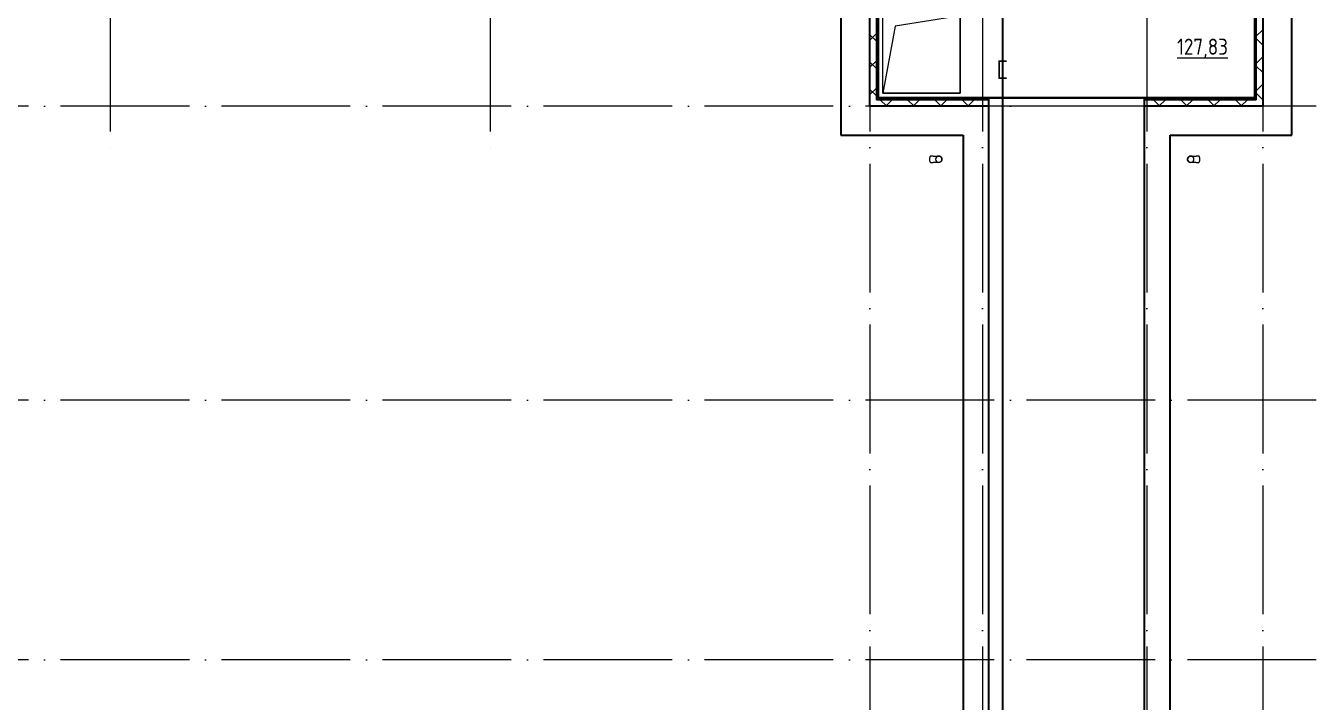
# Model space of a CAD drawing. Header units: millimetres. Extents: x -325553 to 627452, y -28539 to 738858.
# Drawn here: x -219687 to -199646, y 439520 to 450028 of the extents above; entities that cross this region are included whole.
import ezdxf

# ---------------------------------------------------------------- set-up
doc = ezdxf.new("R2010")
doc.units = ezdxf.units.MM
doc.linetypes.add('ADSK_Линия сетки', pattern=[25, 20, -2.5, 0, -2.5])
for name, color, linetype, lineweight in [('RC-Линии_связи-Адресные', 5, 'Continuous', 30), ('Марки помещений', 252, 'Continuous', 20), ('Обобщенные модели', 252, 'Continuous', 18), ('Ограждение', 252, 'Continuous', 9), ('Оси', 252, 'Continuous', 9), ('Перекрытие', 252, 'Continuous', 18), ('Стены наружные', 7, 'Continuous', 18), ('Стены штриховка', 7, 'Continuous', 9)]:
    doc.layers.add(name, color=color, linetype=linetype, lineweight=lineweight)
doc.styles.add('GOST Common_2', font='', dxfattribs={"width": 0.9, "height": 250})
doc.styles.get('GOST Common_2').set_extended_font_data('GOST type B')
pattern_1 = [(0, (-204731, -798.36), (0, 600), []), (90, (-204731, -798.36), (-600, 4e-14), [])]

# ---------------------------------------------------------------- blocks, each defined once
blk = doc.blocks.new('подвал')
at = {"layer": 'Ограждение', "true_color": 0x636466}
h = blk.add_hatch(dxfattribs=at)
h.set_pattern_fill('FP_29', color=251, style=0, pattern_type=2)
h.set_pattern_definition(pattern_1)
h.paths.add_polyline_path([(-207192, 10987), (-207182, 10997), (-207182, 19037), (-207192, 19037), (-207192, 14079)])
h = blk.add_hatch(dxfattribs=at)
h.set_pattern_fill('FP_22', color=251, style=0, pattern_type=2)
h.set_pattern_definition(pattern_1)
h.paths.add_polyline_path([(-201342, 10987), (-201342, 17652), (-201352, 17652), (-201352, 10997)])
h = blk.add_hatch(dxfattribs=at)
h.set_pattern_fill('FP_28', color=251, style=0, pattern_type=2)
h.set_pattern_definition(pattern_1)
h.paths.add_polyline_path([(-201342, 10987), (-201352, 10997), (-207182, 10997), (-207192, 10987), (-203057, 10987)])
at = {"color": 251, "lineweight": 18, "true_color": 0x636466}
for p, q in [((-207117, 11062), (-207117, 12262)), ((-205917, 12262), (-206924, 12102)), ((-205917, 12262), (-205917, 11062)), ((-206924, 12102), (-207117, 11062)), ((-205917, 11062), (-207117, 11062))]:
    blk.add_line(p, q, dxfattribs=at)
at = {"layer": 'Обобщенные модели', "color": 251, "true_color": 0x636466}
for p, q in [((-206335, 10086), (-206376, 10086)), ((-202208, 10086), (-202249, 10086)), ((-206376, 9986), (-206335, 9986)), ((-202249, 9986), (-202208, 9986))]:
    blk.add_line(p, q, dxfattribs=at)
at = {"layer": 'Обобщенные модели', "color": 251, "true_color": 0x636466, "flags": 128}
for points in [[(-206335, 10086), (-206331, 10086), (-206326, 10086), (-206321, 10086), (-206317, 10086), (-206312, 10086), (-206308, 10086), (-206304, 10086), (-206300, 10086), (-206296, 10086), (-206292, 10086), (-206288, 10086), (-206285, 10086), (-206281, 10086), (-206278, 10086), (-206275, 10086), (-206272, 10086), (-206269, 10086), (-206267, 10086), (-206264, 10086), (-206262, 10086), (-206260, 10086), (-206258, 10086), (-206256, 10086), (-206254, 10086), (-206253, 10086), (-206252, 10086), (-206251, 10086), (-206250, 10086), (-206250, 10086), (-206249, 10086), (-206249, 10086), (-206249, 10086)], [(-206249, 10086), (-206247, 10086), (-206245, 10086), (-206243, 10086), (-206241, 10085), (-206239, 10085), (-206237, 10084), (-206235, 10084), (-206233, 10083), (-206231, 10083), (-206229, 10082), (-206228, 10081), (-206226, 10080), (-206224, 10079), (-206222, 10078), (-206221, 10077), (-206219, 10076), (-206218, 10075), (-206216, 10073), (-206215, 10072), (-206213, 10071), (-206212, 10069), (-206210, 10068), (-206209, 10066), (-206208, 10065), (-206207, 10063), (-206206, 10061), (-206205, 10059), (-206204, 10058), (-206203, 10056), (-206202, 10054), (-206202, 10052), (-206201, 10050), (-206201, 10048), (-206200, 10046), (-206200, 10044), (-206199, 10042), (-206199, 10040), (-206199, 10038), (-206199, 10036), (-206199, 10036)], [(-206199, 10036), (-206199, 10034), (-206199, 10032), (-206199, 10030), (-206200, 10028), (-206200, 10026), (-206200, 10024), (-206201, 10022), (-206201, 10020), (-206202, 10018), (-206203, 10016), (-206204, 10015), (-206205, 10013), (-206206, 10011), (-206207, 10009), (-206208, 10008), (-206209, 10006), (-206210, 10004), (-206211, 10003), (-206213, 10001), (-206214, 10000), (-206216, 9999), (-206217, 9997), (-206219, 9996), (-206220, 9995), (-206222, 9994), (-206224, 9993), (-206225, 9992), (-206227, 9991), (-206229, 9990), (-206231, 9989), (-206233, 9989), (-206235, 9988), (-206237, 9987), (-206238, 9987), (-206240, 9987), (-206242, 9986), (-206244, 9986), (-206246, 9986), (-206248, 9986), (-206249, 9986)], [(-202385, 10036), (-202385, 10038), (-202385, 10040), (-202385, 10042), (-202384, 10044), (-202384, 10046), (-202384, 10048), (-202383, 10050), (-202382, 10052), (-202382, 10054), (-202381, 10055), (-202380, 10057), (-202379, 10059), (-202378, 10061), (-202377, 10062), (-202376, 10064), (-202375, 10066), (-202374, 10067), (-202373, 10069), (-202371, 10070), (-202370, 10072), (-202368, 10073), (-202367, 10074), (-202365, 10076), (-202364, 10077), (-202362, 10078), (-202360, 10079), (-202359, 10080), (-202357, 10081), (-202355, 10082), (-202353, 10083), (-202351, 10083), (-202349, 10084), (-202347, 10084), (-202345, 10085), (-202343, 10085), (-202341, 10085), (-202339, 10086), (-202337, 10086), (-202335, 10086), (-202335, 10086)], [(-202335, 9986), (-202337, 9986), (-202339, 9986), (-202341, 9986), (-202343, 9987), (-202345, 9987), (-202347, 9987), (-202349, 9988), (-202351, 9988), (-202353, 9989), (-202354, 9990), (-202356, 9991), (-202358, 9992), (-202360, 9993), (-202362, 9994), (-202363, 9995), (-202365, 9996), (-202366, 9997), (-202368, 9998), (-202369, 10000), (-202371, 10001), (-202372, 10003), (-202373, 10004), (-202375, 10006), (-202376, 10007), (-202377, 10009), (-202378, 10011), (-202379, 10012), (-202380, 10014), (-202381, 10016), (-202382, 10018), (-202382, 10020), (-202383, 10022), (-202383, 10023), (-202384, 10025), (-202384, 10027), (-202385, 10029), (-202385, 10031), (-202385, 10033), (-202385, 10035), (-202385, 10036)], [(-202335, 10086), (-202335, 10086), (-202335, 10086), (-202334, 10086), (-202333, 10086), (-202332, 10086), (-202331, 10086), (-202330, 10086), (-202329, 10086), (-202327, 10086), (-202325, 10086), (-202323, 10086), (-202321, 10086), (-202318, 10086), (-202316, 10086), (-202313, 10086), (-202310, 10086), (-202307, 10086), (-202304, 10086), (-202301, 10086), (-202297, 10086), (-202293, 10086), (-202290, 10086), (-202286, 10086), (-202282, 10086), (-202277, 10086), (-202273, 10086), (-202269, 10086), (-202264, 10086), (-202260, 10086), (-202255, 10086), (-202251, 10086), (-202249, 10086)], [(-206249, 9986), (-206249, 9986), (-206249, 9986), (-206250, 9986), (-206251, 9986), (-206251, 9986), (-206253, 9986), (-206254, 9986), (-206255, 9986), (-206257, 9986), (-206259, 9986), (-206261, 9986), (-206263, 9986), (-206265, 9986), (-206268, 9986), (-206271, 9986), (-206274, 9986), (-206277, 9986), (-206280, 9986), (-206283, 9986), (-206287, 9986), (-206291, 9986), (-206294, 9986), (-206298, 9986), (-206302, 9986), (-206306, 9986), (-206311, 9986), (-206315, 9986), (-206319, 9986), (-206324, 9986), (-206329, 9986), (-206333, 9986), (-206335, 9986)], [(-202249, 9986), (-202253, 9986), (-202258, 9986), (-202263, 9986), (-202267, 9986), (-202271, 9986), (-202276, 9986), (-202280, 9986), (-202284, 9986), (-202288, 9986), (-202292, 9986), (-202296, 9986), (-202299, 9986), (-202303, 9986), (-202306, 9986), (-202309, 9986), (-202312, 9986), (-202315, 9986), (-202317, 9986), (-202320, 9986), (-202322, 9986), (-202324, 9986), (-202326, 9986), (-202328, 9986), (-202329, 9986), (-202331, 9986), (-202332, 9986), (-202333, 9986), (-202334, 9986), (-202334, 9986), (-202335, 9986), (-202335, 9986), (-202335, 9986)]]:
    blk.add_lwpolyline(points, dxfattribs=at)
at = {"layer": 'Обобщенные модели', "color": 251, "true_color": 0x636466}
for centre, start, end in [((-206249, 10036), 0, 180), ((-206249, 10036), 180, 0), ((-202335, 10036), 0, 180), ((-202335, 10036), 180, 0)]:
    blk.add_arc(centre, 50, start, end, dxfattribs=at)
for centre, major_axis, start_param, end_param in [((-206376, 10036), (0, -50), 3.141593, 4.712389), ((-206376, 10036), (0, -50), 4.712389, 6.283185), ((-202208, 10036), (0, 50), 4.712389, 6.283185), ((-202208, 10036), (0, 50), 3.141593, 4.712389)]:
    blk.add_ellipse(centre, major_axis=major_axis, ratio=0.309017, start_param=start_param, end_param=end_param, dxfattribs=at)
at = {"layer": 'Ограждение', "color": 251, "true_color": 0x636466}
for p, q in [((-207182, 10997), (-207182, 19037)), ((-201352, 17652), (-201352, 10997)), ((-207192, 10987), (-207182, 10997)), ((-207182, 10997), (-207192, 10987)), ((-201352, 10997), (-207182, 10997)), ((-201342, 10987), (-201352, 10997)), ((-201352, 10997), (-201342, 10987))]:
    blk.add_line(p, q, dxfattribs=at)
at = {"layer": 'Оси', "color": 251, "linetype": 'ADSK_Линия сетки', "ltscale": 100, "true_color": 0x636466}
for p, q in [((-219117, 29968), (-219117, 10062)), ((-213217, 29968), (-213217, 10062)), ((-207317, 29968), (-207317, -28468)), ((-205567, 29968), (-205567, -28468)), ((-203017, 29968), (-203017, -28468)), ((-201217, 29968), (-201217, -28468)), ((-200387, 10862), (-244528, 10862)), ((-200387, 6292), (-244528, 6292)), ((-200387, 2262), (-244528, 2262))]:
    blk.add_line(p, q, dxfattribs=at)
at = {"layer": 'Перекрытие', "color": 251, "true_color": 0x636466}
for p, q in [((-207117, 11062), (-207117, 12262)), ((-205917, 11062), (-205917, 12262)), ((-207117, 11062), (-205917, 11062))]:
    blk.add_line(p, q, dxfattribs=at)
at = {"layer": 'Стены наружные', "color": 251, "lineweight": 30, "true_color": 0x636466}
for p, q in [((-207192, 10987), (-207192, 19052)), ((-201342, 17667), (-201342, 10987)), ((-201217, 17667), (-201217, 10862)), ((-207317, 10862), (-207317, 14562)), ((-207767, 14112), (-207767, 10412)), ((-200767, 10412), (-200767, 14112)), ((-205472, 10862), (-207317, 10862)), ((-205472, 10987), (-207192, 10987)), ((-205472, -5788), (-205472, 10987)), ((-201342, 10987), (-203057, 10987)), ((-203057, 10987), (-203057, -5788)), ((-201217, 10862), (-203057, 10862)), ((-207767, 10412), (-205872, 10412)), ((-205872, 10412), (-205872, -5788)), ((-202657, 10412), (-200767, 10412)), ((-202657, -788), (-202657, 10412))]:
    blk.add_line(p, q, dxfattribs=at)
at = {"layer": 'Стены наружные', "color": 251, "linetype": 'Continuous', "lineweight": 9, "true_color": 0x636466}
for p, q in [((-207194, 12059), (-207192, 12059)), ((-201340, 12102), (-201342, 12102)), ((-201317, 11949), (-201217, 12049)), ((-201317, 11949), (-201217, 12049)), ((-207317, 11889), (-207217, 11989)), ((-207317, 11889), (-207217, 11989)), ((-207217, 11870), (-207317, 11970)), ((-207217, 11870), (-207317, 11970)), ((-207194, 11954), (-207192, 11954)), ((-207194, 11849), (-207192, 11849)), ((-201340, 11997), (-201342, 11997)), ((-201340, 11892), (-201342, 11892)), ((-201217, 11810), (-201317, 11910)), ((-201217, 11810), (-201317, 11910)), ((-207194, 11744), (-207192, 11744)), ((-207194, 11639), (-207192, 11639)), ((-201340, 11787), (-201342, 11787)), ((-201340, 11682), (-201342, 11682)), ((-201317, 11525), (-201217, 11625)), ((-201317, 11525), (-201217, 11625)), ((-207317, 11465), (-207217, 11565)), ((-207317, 11465), (-207217, 11565)), ((-207217, 11446), (-207317, 11546)), ((-207217, 11446), (-207317, 11546)), ((-207194, 11534), (-207192, 11534)), ((-207194, 11429), (-207192, 11429)), ((-201340, 11577), (-201342, 11577)), ((-201340, 11472), (-201342, 11472)), ((-201217, 11385), (-201317, 11485)), ((-201217, 11385), (-201317, 11485)), ((-207194, 11324), (-207192, 11324)), ((-201340, 11367), (-201342, 11367)), ((-201340, 11262), (-201342, 11262)), ((-207317, 11041), (-207217, 11141)), ((-207317, 11041), (-207217, 11141)), ((-207217, 11021), (-207317, 11121)), ((-207217, 11021), (-207317, 11121)), ((-207194, 11219), (-207192, 11219)), ((-207194, 11114), (-207192, 11114)), ((-201340, 11157), (-201342, 11157)), ((-201340, 11052), (-201342, 11052)), ((-201317, 11101), (-201217, 11201)), ((-201317, 11101), (-201217, 11201)), ((-201217, 10961), (-201317, 11061)), ((-201217, 10961), (-201317, 11061)), ((-207194, 11009), (-207192, 11009)), ((-207057, 10862), (-207157, 10962)), ((-207057, 10862), (-207157, 10962)), ((-207112, 10984), (-207112, 10987)), ((-207071, 10862), (-206971, 10962)), ((-207071, 10862), (-206971, 10962)), ((-207007, 10984), (-207007, 10987)), ((-206902, 10984), (-206902, 10987)), ((-206797, 10984), (-206797, 10987)), ((-206633, 10862), (-206733, 10962)), ((-206633, 10862), (-206733, 10962)), ((-206692, 10984), (-206692, 10987)), ((-206647, 10862), (-206547, 10962)), ((-206647, 10862), (-206547, 10962)), ((-206587, 10984), (-206587, 10987)), ((-206482, 10984), (-206482, 10987)), ((-206377, 10984), (-206377, 10987)), ((-206209, 10862), (-206309, 10962)), ((-206209, 10862), (-206309, 10962)), ((-206272, 10984), (-206272, 10987)), ((-206223, 10862), (-206123, 10962)), ((-206223, 10862), (-206123, 10962)), ((-206167, 10984), (-206167, 10987)), ((-206062, 10984), (-206062, 10987)), ((-205957, 10984), (-205957, 10987)), ((-205785, 10862), (-205885, 10962)), ((-205785, 10862), (-205885, 10962)), ((-205852, 10984), (-205852, 10987)), ((-205799, 10862), (-205699, 10962)), ((-205799, 10862), (-205699, 10962)), ((-205747, 10984), (-205747, 10987)), ((-205642, 10984), (-205642, 10987)), ((-205537, 10984), (-205537, 10987)), ((-203017, 10984), (-203017, 10987)), ((-202815, 10862), (-202915, 10962)), ((-202815, 10862), (-202915, 10962)), ((-202912, 10984), (-202912, 10987)), ((-202829, 10862), (-202729, 10962)), ((-202829, 10862), (-202729, 10962)), ((-202807, 10984), (-202807, 10987)), ((-202702, 10984), (-202702, 10987)), ((-202597, 10984), (-202597, 10987)), ((-202492, 10984), (-202492, 10987)), ((-202391, 10862), (-202491, 10962)), ((-202391, 10862), (-202491, 10962)), ((-202405, 10862), (-202305, 10962)), ((-202405, 10862), (-202305, 10962)), ((-202387, 10984), (-202387, 10987)), ((-202282, 10984), (-202282, 10987)), ((-202177, 10984), (-202177, 10987)), ((-202072, 10984), (-202072, 10987)), ((-201966, 10862), (-202066, 10962)), ((-201966, 10862), (-202066, 10962)), ((-201980, 10862), (-201880, 10962)), ((-201980, 10862), (-201880, 10962)), ((-201967, 10984), (-201967, 10987)), ((-201862, 10984), (-201862, 10987)), ((-201757, 10984), (-201757, 10987)), ((-201652, 10984), (-201652, 10987)), ((-201542, 10862), (-201642, 10962)), ((-201542, 10862), (-201642, 10962)), ((-201556, 10862), (-201456, 10962)), ((-201556, 10862), (-201456, 10962)), ((-201547, 10984), (-201547, 10987)), ((-201442, 10984), (-201442, 10987))]:
    blk.add_line(p, q, dxfattribs=at)
at = {"layer": 'Стены наружные', "color": 251, "true_color": 0x636466}
for p, q in [((-205472, 10987), (-203057, 10987)), ((-203057, 10862), (-205472, 10862))]:
    blk.add_line(p, q, dxfattribs=at)
at = {"layer": 'Стены штриховка', "color": 251, "true_color": 0x636466}
for p, q in [((-207217, 10962), (-207217, 19052)), ((-207204, 10974), (-207204, 19052)), ((-201329, 17667), (-201329, 10974)), ((-201317, 17667), (-201317, 10962)), ((-207217, 10962), (-205472, 10962)), ((-207204, 10974), (-205472, 10974)), ((-203057, 10974), (-201329, 10974)), ((-203057, 10962), (-201317, 10962))]:
    blk.add_line(p, q, dxfattribs=at)
at = {"layer": 'Марки помещений', "color": 251, "true_color": 0x636466, "style": 'GOST Common_2', "width": 0.9}
blk.add_text('%%U127,83', height=250, dxfattribs=at).set_placement((-202548, 11660))

msp = doc.modelspace()

# ---------------------------------------------------------------- linework, layer by layer
at = {"layer": 'RC-Линии_связи-Адресные'}
msp.add_line((-204514.1, 423734.5), (-204514.1, 455918.6), dxfattribs=at)
at = {"layer": 'RC-Линии_связи-Адресные', "color": 0, "lineweight": -2}
for points in [[(-204456.1, 449480.4), (-204572.2, 449480.4), (-204572.2, 449213.3)], [(-204456.1, 449213.3), (-204572.2, 449213.3), (-204572.2, 449480.4)]]:
    msp.add_lwpolyline(points, dxfattribs=at)

# ---------------------------------------------------------------- block references
msp.add_blockref('подвал', (740.6, 437918.3))

doc.saveas('drawing.dxf')
